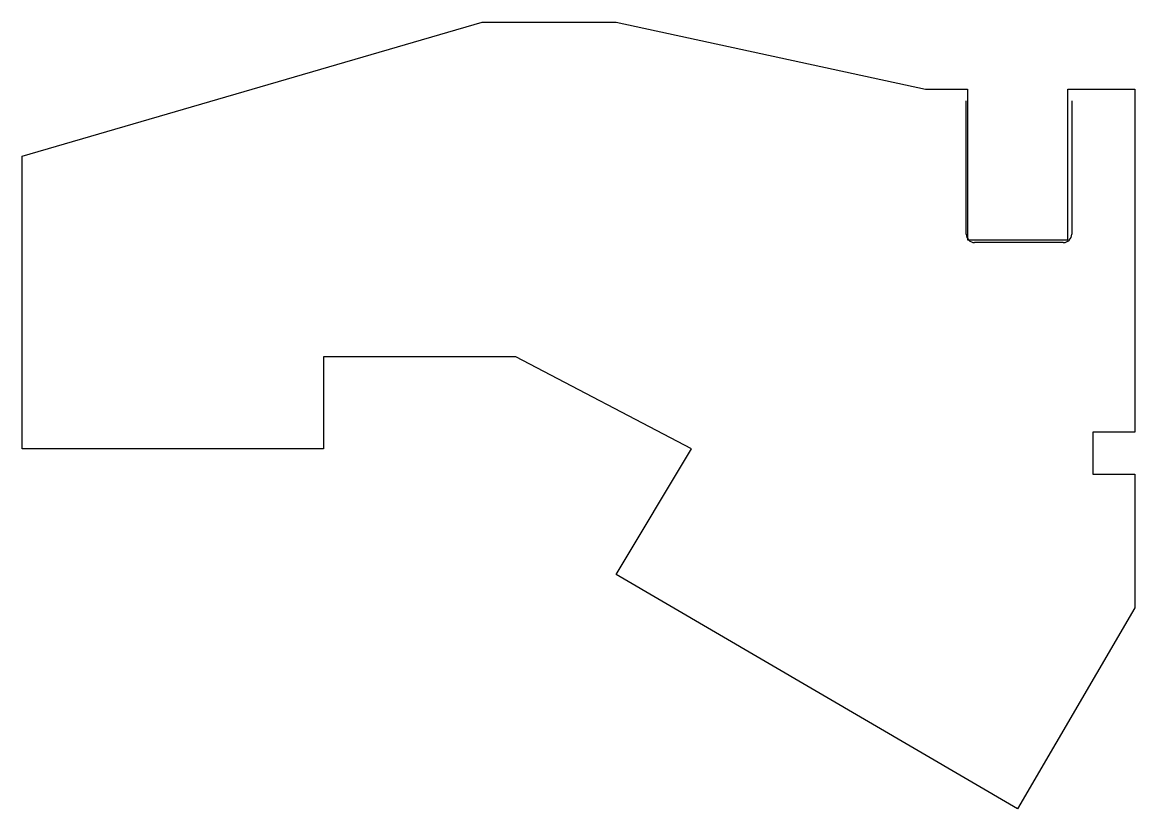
# Model space of a CAD drawing. Header units: inches. Extents: x 3.23 to 8.46, y -5.98 to -2.28.
import ezdxf

# ---------------------------------------------------------------- set-up
doc = ezdxf.new("R2010")
doc.units = ezdxf.units.IN
doc.header["$MEASUREMENT"] = 0
doc.layers.add('Edge.Cuts', color=254, linetype='CONTINUOUS', true_color=0xd0d2cd)

msp = doc.modelspace()

# ---------------------------------------------------------------- linework, layer by layer
at = {"layer": 'Edge.Cuts', "linetype": 'CONTINUOUS'}
for p, q in [((3.2284, -2.9135), (5.3937, -2.2836)), ((5.3937, -2.2836), (6.0237, -2.2836)), ((6.0237, -2.2836), (7.4804, -2.5986)), ((7.4804, -2.5986), (7.6772, -2.5986)), ((7.6772, -2.5986), (7.6772, -3.3072)), ((8.1496, -2.5986), (8.4646, -2.5986)), ((8.1496, -3.3072), (8.1496, -2.5986)), ((8.4646, -2.5986), (8.4646, -4.2127)), ((7.6717, -3.2809), (7.6717, -2.6541)), ((8.1678, -2.6541), (8.1678, -3.2809)), ((3.2284, -4.2915), (3.2284, -2.9135)), ((7.6772, -3.3072), (8.1496, -3.3072)), ((8.1284, -3.3202), (7.7111, -3.3202)), ((4.6457, -3.8584), (4.6457, -4.2915)), ((5.5512, -3.8584), (4.6457, -3.8584)), ((6.378, -4.2915), (5.5512, -3.8584)), ((8.2678, -4.2127), (8.2678, -4.4096)), ((8.4646, -4.2127), (8.2678, -4.2127)), ((4.6457, -4.2915), (3.2284, -4.2915)), ((6.0237, -4.882), (6.378, -4.2915)), ((8.2678, -4.4096), (8.4646, -4.4096)), ((8.4646, -4.4096), (8.4646, -5.0395)), ((7.9134, -5.9844), (6.0237, -4.882)), ((8.4646, -5.0395), (7.9134, -5.9844))]:
    msp.add_line(p, q, dxfattribs=at)
at = {"layer": 'Edge.Cuts'}
for centre, start, end in [((7.7111, -3.2809), -180, -90), ((8.1284, -3.2809), -90, 0)]:
    msp.add_arc(centre, 0.0394, start, end, dxfattribs=at)

doc.saveas('drawing.dxf')
